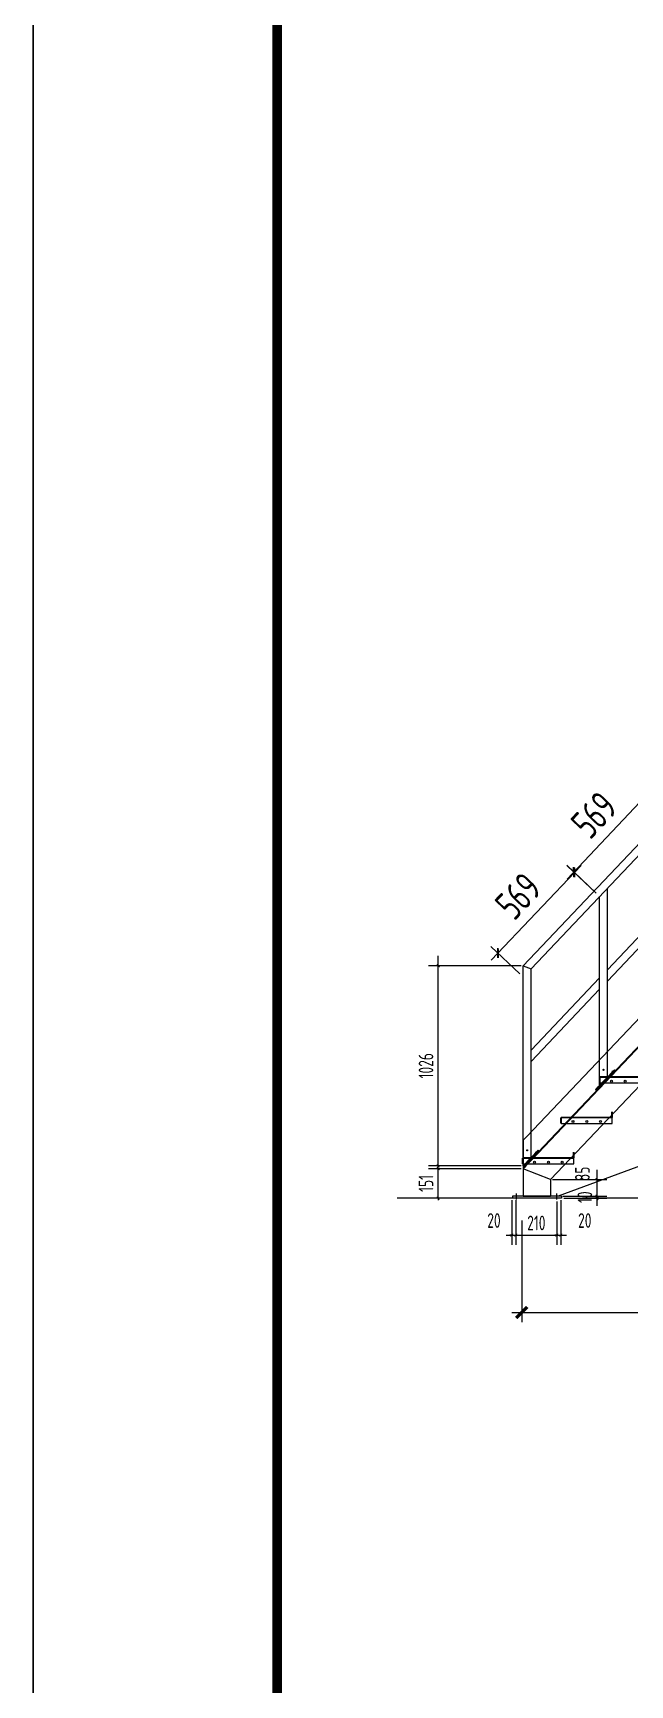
# Model space of a CAD drawing. Extents: x 498328 to 716449, y -893371 to -467753.
# Drawn here: x 526627 to 532740, y -876443 to -859516 of the extents above; entities that cross this region are included whole.
import ezdxf

# ---------------------------------------------------------------- set-up
doc = ezdxf.new("R2010")
doc.units = 0
doc.header["$LTSCALE"] = 1000
doc.header["$PDMODE"] = 35
doc.header["$PDSIZE"] = 20
doc.linetypes.add('CENTER', pattern=[2, 1.25, -0.25, 0.25, -0.25])
doc.linetypes.add('CENTER2', pattern=[28.575, 19.05, -3.175, 3.175, -3.175])
doc.layers.get('0').update_dxf_attribs({"linetype": 'CONTINUOUS'})
doc.layers.get('Defpoints').update_dxf_attribs({"linetype": 'CONTINUOUS'})
for name, color, linetype in [('01', 7, 'CONTINUOUS'), ('1轮廓实线层', 7, 'CONTINUOUS'), ('AXIS', 251, 'CENTER'), ('DIM', 3, 'CONTINUOUS'), ('PUB_TITLE', 4, 'CONTINUOUS'), ('焊缝', 1, 'CONTINUOUS'), ('设备基础', 2, 'CONTINUOUS')]:
    doc.layers.add(name, color=color, linetype=linetype)
doc.layers.add('yichutu', color=7, linetype='CONTINUOUS', true_color=0xffffff, plot=False)
doc.styles.add('TSSD_DIMENSION', font='Tssdeng.shx', dxfattribs={"width": 0.7, "bigfont": 'hztxt.shx'})
doc.dimstyles.new('TSSD_50_100', dxfattribs={"dimtxt": 300, "dimasz": 80, "dimexe": 100, "dimexo": 250, "dimgap": 100, "dimtad": 1, "dimdec": 0, "dimlfac": 0.5, "dimzin": 0, "dimdsep": 46, "dimtxsty": 'TSSD_DIMENSION', "dimblk": 'ARCHTICK', "dimcen": 0, "dimdle": 100, "dimclrt": 7, "dimadec": 0, "dimazin": 0, "dimtfac": 1, "dimtdec": 0, "dimtix": 1, "dimtmove": 2, "dimatfit": 3, "dimldrblk": 'ARCHTICK', "dimfxl": 0, "dimtolj": 1, "dimtzin": 0, "dimarcsym": 0})

# ---------------------------------------------------------------- blocks, each defined once
blk = doc.blocks.new('_ARCHTICK')
at = {"color": 0, "const_width": 0.4}
blk.add_lwpolyline([(-0.71, -0.71), (0.71, 0.71)], dxfattribs=at)
blk = doc.blocks.new('*D540')
at = {"layer": 'Defpoints', "color": 0, "transparency": 16777216}
for p in [(539596, -871375), (531631, -871435), (539596, -872626)]:
    blk.add_point(p, dxfattribs=at)
at = {"layer": 'DIM', "color": 0, "lineweight": -2, "transparency": 16777216}
for p, q in [((531631, -871685), (531631, -872726)), ((539596, -871625), (539596, -872726)), ((531531, -872626), (539696, -872626))]:
    blk.add_line(p, q, dxfattribs=at)
at = {"layer": 'DIM', "color": 0, "lineweight": -2, "transparency": 16777216, "xscale": 80, "yscale": 80, "zscale": 80, "rotation": 180}
blk.add_blockref('_ARCHTICK', (531631, -872626), dxfattribs=at)
at = {"layer": 'DIM', "color": 0, "lineweight": -2, "transparency": 16777216, "xscale": 80, "yscale": 80, "zscale": 80}
blk.add_blockref('_ARCHTICK', (539596, -872626), dxfattribs=at)
at = {"layer": 'DIM', "color": 7, "transparency": 16777216, "insert": (535614, -872376), "char_height": 300, "attachment_point": 5, "style": 'TSSD_DIMENSION'}
blk.add_mtext('\\A1;3982', dxfattribs=at)
blk = doc.blocks.new('*D542')
at = {"layer": 'Defpoints', "color": 0, "transparency": 16777216}
for p in [(530776, -871153), (531647, -871153), (531637, -871455)]:
    blk.add_point(p, dxfattribs=at)
at = {"layer": 'DIM', "color": 0, "lineweight": -2, "transparency": 16777216}
for p, q in [((531627, -871153), (530676, -871153)), ((530776, -871153), (530776, -871133)), ((530776, -871455), (530776, -871153)), ((531617, -871455), (530676, -871455)), ((530776, -871455), (530776, -871475))]:
    blk.add_line(p, q, dxfattribs=at)
at = {"layer": 'DIM', "color": 0, "lineweight": -2, "transparency": 16777216, "xscale": 20, "yscale": 20, "zscale": 20}
for p, rotation in [((530776, -871153), 270), ((530776, -871455), 90)]:
    blk.add_blockref('_ARCHTICK', p, dxfattribs=dict(at, rotation=rotation))
at = {"layer": 'DIM', "color": 7, "transparency": 16777216, "insert": (530651, -871304), "char_height": 150, "attachment_point": 5, "rotation": 90, "style": 'TSSD_DIMENSION'}
blk.add_mtext('\\A1;151', dxfattribs=at)
blk = doc.blocks.new('*D543')
at = {"layer": 'Defpoints', "color": 0, "transparency": 16777216}
for p in [(532947, -867287), (533211, -867537), (532429, -868363)]:
    blk.add_point(p, dxfattribs=at)
at = {"layer": 'DIM', "color": 0, "lineweight": -2, "transparency": 16777216}
for p, q in [((532096, -868185), (533015, -867214)), ((533175, -867503), (532874, -867218)), ((532393, -868329), (532092, -868044))]:
    blk.add_line(p, q, dxfattribs=at)
at = {"layer": 'DIM', "color": 0, "lineweight": -2, "transparency": 16777216, "xscale": 50, "yscale": 50, "zscale": 50}
for p, rotation in [((532947, -867287), 46.56131384240513), ((532165, -868113), 226.5613138424051)]:
    blk.add_blockref('_ARCHTICK', p, dxfattribs=dict(at, rotation=rotation))
at = {"layer": 'DIM', "color": 7, "transparency": 16777216, "insert": (532374, -867528), "char_height": 300, "attachment_point": 5, "rotation": 46.5613, "style": 'TSSD_DIMENSION'}
blk.add_mtext('\\A1;569', dxfattribs=at)
blk = doc.blocks.new('*D552')
at = {"layer": 'Defpoints', "color": 0, "transparency": 16777216}
for p in [(532429, -868363), (531388, -868943), (531647, -869189)]:
    blk.add_point(p, dxfattribs=at)
at = {"layer": 'DIM', "color": 0, "lineweight": -2, "transparency": 16777216}
for p, q in [((532239, -868045), (531319, -869016)), ((532393, -868329), (532097, -868049)), ((531611, -869155), (531315, -868875))]:
    blk.add_line(p, q, dxfattribs=at)
at = {"layer": 'DIM', "color": 0, "lineweight": -2, "transparency": 16777216, "xscale": 50, "yscale": 50, "zscale": 50}
for p, rotation in [((532170, -868118), 46.56131384240471), ((531388, -868943), 226.5613138424046)]:
    blk.add_blockref('_ARCHTICK', p, dxfattribs=dict(at, rotation=rotation))
at = {"layer": 'DIM', "color": 7, "transparency": 16777216, "insert": (531597, -868359), "char_height": 300, "attachment_point": 5, "rotation": 46.5613, "style": 'TSSD_DIMENSION'}
blk.add_mtext('\\A1;569', dxfattribs=at)
blk = doc.blocks.new('*D553')
at = {"layer": 'Defpoints', "color": 0, "transparency": 16777216}
for p in [(530776, -869073), (531647, -869073), (531647, -871124)]:
    blk.add_point(p, dxfattribs=at)
at = {"layer": 'DIM', "color": 0, "lineweight": -2, "transparency": 16777216}
for p, q in [((530776, -871224), (530776, -868973)), ((531627, -869073), (530676, -869073)), ((531627, -871124), (530676, -871124))]:
    blk.add_line(p, q, dxfattribs=at)
at = {"layer": 'DIM', "color": 0, "lineweight": -2, "transparency": 16777216, "xscale": 20, "yscale": 20, "zscale": 20}
for p, rotation in [((530776, -869073), 90), ((530776, -871124), 270)]:
    blk.add_blockref('_ARCHTICK', p, dxfattribs=dict(at, rotation=rotation))
at = {"layer": 'DIM', "color": 7, "transparency": 16777216, "insert": (530651, -870098), "char_height": 150, "attachment_point": 5, "rotation": 90, "style": 'TSSD_DIMENSION'}
blk.add_mtext('\\A1;1026', dxfattribs=at)
blk = doc.blocks.new('*D583')
at = {"layer": 'Defpoints', "color": 0, "transparency": 16777216}
for p in [(531531, -871455), (531571, -871455), (531571, -871834)]:
    blk.add_point(p, dxfattribs=at)
at = {"layer": 'DIM', "color": 0, "lineweight": -2, "transparency": 16777216}
for p, q in [((531531, -871475), (531531, -871934)), ((531571, -871475), (531571, -871934)), ((531531, -871834), (531511, -871834)), ((531531, -871834), (531571, -871834)), ((531571, -871834), (531591, -871834))]:
    blk.add_line(p, q, dxfattribs=at)
at = {"layer": 'DIM', "color": 0, "lineweight": -2, "transparency": 16777216, "xscale": 20, "yscale": 20, "zscale": 20}
blk.add_blockref('_ARCHTICK', (531531, -871834), dxfattribs=at)
at = {"layer": 'DIM', "color": 0, "lineweight": -2, "transparency": 16777216, "xscale": 20, "yscale": 20, "zscale": 20, "rotation": 180}
blk.add_blockref('_ARCHTICK', (531571, -871834), dxfattribs=at)
at = {"layer": 'DIM', "color": 7, "transparency": 16777216, "insert": (531347, -871684), "char_height": 150, "attachment_point": 5, "style": 'TSSD_DIMENSION'}
blk.add_mtext('\\A1;20', dxfattribs=at)
blk = doc.blocks.new('*D584')
at = {"layer": 'Defpoints', "color": 0, "transparency": 16777216}
for p in [(531571, -871455), (531991, -871470), (531991, -871834)]:
    blk.add_point(p, dxfattribs=at)
at = {"layer": 'DIM', "color": 0, "lineweight": -2, "transparency": 16777216}
for p, q in [((531571, -871475), (531571, -871934)), ((531991, -871490), (531991, -871934)), ((531471, -871834), (532091, -871834))]:
    blk.add_line(p, q, dxfattribs=at)
at = {"layer": 'DIM', "color": 0, "lineweight": -2, "transparency": 16777216, "xscale": 20, "yscale": 20, "zscale": 20, "rotation": 180}
blk.add_blockref('_ARCHTICK', (531571, -871834), dxfattribs=at)
at = {"layer": 'DIM', "color": 0, "lineweight": -2, "transparency": 16777216, "xscale": 20, "yscale": 20, "zscale": 20}
blk.add_blockref('_ARCHTICK', (531991, -871834), dxfattribs=at)
at = {"layer": 'DIM', "color": 7, "transparency": 16777216, "insert": (531781, -871709), "char_height": 150, "attachment_point": 5, "style": 'TSSD_DIMENSION'}
blk.add_mtext('\\A1;210', dxfattribs=at)
blk = doc.blocks.new('*D585')
at = {"layer": 'Defpoints', "color": 0, "transparency": 16777216}
for p in [(531991, -871470), (532031, -871455), (532031, -871834)]:
    blk.add_point(p, dxfattribs=at)
at = {"layer": 'DIM', "color": 0, "lineweight": -2, "transparency": 16777216}
for p, q in [((531991, -871490), (531991, -871934)), ((532031, -871475), (532031, -871934)), ((531991, -871834), (531971, -871834)), ((531991, -871834), (532031, -871834)), ((532031, -871834), (532051, -871834))]:
    blk.add_line(p, q, dxfattribs=at)
at = {"layer": 'DIM', "color": 0, "lineweight": -2, "transparency": 16777216, "xscale": 20, "yscale": 20, "zscale": 20}
blk.add_blockref('_ARCHTICK', (531991, -871834), dxfattribs=at)
at = {"layer": 'DIM', "color": 0, "lineweight": -2, "transparency": 16777216, "xscale": 20, "yscale": 20, "zscale": 20, "rotation": 180}
blk.add_blockref('_ARCHTICK', (532031, -871834), dxfattribs=at)
at = {"layer": 'DIM', "color": 7, "transparency": 16777216, "insert": (532277, -871684), "char_height": 150, "attachment_point": 5, "style": 'TSSD_DIMENSION'}
blk.add_mtext('\\A1;20', dxfattribs=at)
blk = doc.blocks.new('*D586')
at = {"layer": 'Defpoints', "color": 0, "transparency": 16777216}
for p in [(532041, -871435), (532041, -871455), (532403, -871435)]:
    blk.add_point(p, dxfattribs=at)
at = {"layer": 'DIM', "color": 0, "lineweight": -2, "transparency": 16777216}
for p, q in [((532403, -871435), (532403, -871415)), ((532061, -871435), (532503, -871435)), ((532061, -871455), (532503, -871455)), ((532403, -871455), (532403, -871435)), ((532403, -871455), (532403, -871475))]:
    blk.add_line(p, q, dxfattribs=at)
at = {"layer": 'DIM', "color": 0, "lineweight": -2, "transparency": 16777216, "xscale": 20, "yscale": 20, "zscale": 20}
for p, rotation in [((532403, -871435), 270), ((532403, -871455), 90)]:
    blk.add_blockref('_ARCHTICK', p, dxfattribs=dict(at, rotation=rotation))
at = {"layer": 'DIM', "color": 7, "transparency": 16777216, "insert": (532278, -871445), "char_height": 150, "attachment_point": 5, "rotation": 90, "style": 'TSSD_DIMENSION'}
blk.add_mtext('\\A1;10', dxfattribs=at)
blk = doc.blocks.new('yct-841-594-84100-59400-100-1000.0')
at = {"layer": 'yichutu', "color": 7, "true_color": 0xffffff}
blk.add_lwpolyline([(0, 0), (0, 59400), (84100, 59400), (84100, 0)], close=True, dxfattribs=at)
blk = doc.blocks.new('*D636')
at = {"layer": 'Defpoints', "color": 0, "transparency": 16777216}
for p in [(531927, -871265), (532403, -871265), (532031, -871435)]:
    blk.add_point(p, dxfattribs=at)
at = {"layer": 'DIM', "color": 0, "lineweight": -2, "transparency": 16777216}
for p, q in [((532403, -871535), (532403, -871165)), ((531947, -871265), (532503, -871265)), ((532051, -871435), (532503, -871435))]:
    blk.add_line(p, q, dxfattribs=at)
at = {"layer": 'DIM', "color": 0, "lineweight": -2, "transparency": 16777216, "xscale": 20, "yscale": 20, "zscale": 20}
for p, rotation in [((532403, -871265), 90), ((532403, -871435), 270)]:
    blk.add_blockref('_ARCHTICK', p, dxfattribs=dict(at, rotation=rotation))
at = {"layer": 'DIM', "color": 7, "transparency": 16777216, "insert": (532253, -871206), "char_height": 150, "attachment_point": 5, "rotation": 90, "style": 'TSSD_DIMENSION'}
blk.add_mtext('\\A1;85', dxfattribs=at)

msp = doc.modelspace()

# ---------------------------------------------------------------- linework, layer by layer
at = {"layer": '01', "color": 8, "lineweight": 9}
msp.add_line((532873.5, -871112.1), (532006.1, -871435.4), dxfattribs=at)
at = {"layer": '1轮廓实线层', "color": 8, "linetype": 'CENTER2', "lineweight": 20, "ltscale": 0.01}
for p, q in [((532579.9, -870179.2), (532554.3, -870155)), ((532428.6, -870338.9), (532403, -870314.7)), ((531797.9, -871005), (531772.3, -870980.8)), ((531673.3, -871136.6), (531647.7, -871112.4))]:
    msp.add_line(p, q, dxfattribs=at)
at = {"layer": '1轮廓实线层', "linetype": 'CENTER2', "lineweight": 20, "ltscale": 0.01}
for p, q in [((531577, -871470.1), (531577, -871408.6)), ((531991.1, -871470.1), (531991.1, -871408.6))]:
    msp.add_line(p, q, dxfattribs=at)
at = {"layer": '1轮廓实线层', "lineweight": 9, "const_width": 20}
for points in [[(532429.6, -870213.4), (532950.2, -870213.4)], [(532429.6, -870213.4), (532429.6, -870273.4)], [(532557.2, -870628.4), (532557.2, -870568.4)], [(532034.1, -870628.4), (532557.2, -870628.4)], [(532034.1, -870628.4), (532034.1, -870688.4)], [(531641.1, -871043.4), (532164.3, -871043.4)], [(531641.1, -871043.4), (531641.1, -871103.4)], [(532164.3, -871043.4), (532164.3, -870983.4)]]:
    msp.add_lwpolyline(points, dxfattribs=at)
at = {"layer": 'AXIS', "lineweight": 20}
msp.add_line((553536.6, -871455.4), (530355.6, -871455.4), dxfattribs=at)
at = {"layer": 'PUB_TITLE'}
msp.add_lwpolyline([(526627.4, -893370.7), (610727.4, -893370.7), (610727.4, -833970.7), (526627.4, -833970.7)], close=True, dxfattribs=at)
at = {"layer": 'PUB_TITLE', "const_width": 100}
msp.add_lwpolyline([(529127.4, -892370.7), (609727.4, -892370.7), (609727.4, -834970.7), (529127.4, -834970.7)], close=True, dxfattribs=at)
at = {"layer": '焊缝', "color": 0}
for p, q in [((532429.1, -870033.5), (532429.1, -868363.1)), ((532509.1, -869949.1), (532509.1, -868278.6)), ((531647.1, -869072.6), (531727.1, -869104.4)), ((531647.1, -870859.3), (531647.1, -869072.6)), ((531727.1, -870774.8), (531727.1, -869104.4)), ((532401.5, -870356.5), (532594, -870153.2)), ((531647, -871153.3), (531902.8, -870883.1)), ((531647.1, -870862.3), (531727.1, -870777.8)), ((531647.1, -870862.3), (531647.1, -871124.1)), ((531751.1, -871043.4), (531641.1, -871043.4)), ((531647.1, -871153.2), (531647, -871435.4)), ((531647.1, -871124.1), (531647.1, -871153.2)), ((531927, -871264.9), (531927, -871435.4)), ((531647, -871435.4), (531927, -871435.4))]:
    msp.add_line(p, q, dxfattribs=at)
at = {"layer": '焊缝', "color": 8}
for p, q in [((532587.7, -870145.3), (532580.4, -870138.4)), ((532587.7, -870145.3), (532595, -870152.2)), ((532395.2, -870348.6), (532387.9, -870341.7)), ((532395.2, -870348.6), (532402.5, -870355.5)), ((531805.8, -870971.1), (531798.5, -870964.2)), ((531805.8, -870971.1), (531813, -870978))]:
    msp.add_line(p, q, dxfattribs=at)
at = {"layer": '设备基础', "color": 0}
for p, q in [((531647.1, -869072.6), (539466, -860815.4)), ((531727.1, -869104.4), (539466.7, -860931)), ((531687.1, -870820.1), (539072.4, -863020.9)), ((531673.7, -871116.4), (539213.3, -863154.2)), ((531736.9, -871058.4), (539217.7, -863158.4)), ((531927, -871264.9), (539338.1, -863438.4)), ((532509.1, -869113.8), (533211, -868372.5)), ((532509.1, -869230.2), (533211, -868488.9)), ((531727.1, -869939.6), (532429.1, -869198.3)), ((531727.1, -870056), (532429.1, -869314.7)), ((531927, -871264.9), (531647.1, -871153.2)), ((532037, -871435.4), (531537, -871435.4)), ((531537, -871435.4), (531537, -871455.4)), ((532037, -871455.4), (531537, -871455.4)), ((532037, -871435.4), (532037, -871455.4))]:
    msp.add_line(p, q, dxfattribs=at)
at = {"layer": '设备基础', "color": 8}
for p, q in [((532429.1, -870298.3), (532429.1, -870036.5)), ((532509.1, -870213.8), (532509.1, -869952.1)), ((532387.9, -870341.7), (532580.4, -870138.4)), ((532395.2, -870348.6), (532587.7, -870145.3)), ((532429.6, -870273.3), (532429.6, -870213.4)), ((532429.6, -870273.4), (532950.2, -870273.3)), ((532034.1, -870688.3), (532034.1, -870628.4)), ((532034.1, -870688.4), (532557.2, -870688.3)), ((532557.2, -870688.3), (532557.2, -870628.4)), ((531647.1, -871124.1), (531647.1, -870862.3)), ((531727.1, -871039.6), (531727.1, -870777.8)), ((531641.1, -871103.3), (531641.1, -871043.4)), ((531647.1, -871124.1), (531798.5, -870964.2)), ((531647.1, -871138.7), (531805.8, -870971.1)), ((532164.3, -871103.3), (532164.3, -871043.4)), ((531641.1, -871103.4), (532164.3, -871103.3))]:
    msp.add_line(p, q, dxfattribs=at)
for centre in [(532549.4, -870255.2), (532690.2, -870255.2), (532156.4, -870670.2), (532297.2, -870670.2), (532438, -870670.2), (531763.4, -871085.2), (531904.2, -871085.2), (532045.1, -871085.2)]:
    msp.add_circle(centre, 10, dxfattribs=at)
at = {"layer": '设备基础', "color": 0}
for centre in [(532469.1, -870139.7), (531687.1, -870965.5)]:
    msp.add_ellipse(centre, major_axis=(0, 6), ratio=0.5433917, dxfattribs=at)
at = {"layer": '设备基础', "color": 8}
msp.add_ellipse((531687.1, -870965.5), major_axis=(0, 6), ratio=0.5433917, dxfattribs=at)

# ---------------------------------------------------------------- block references
at = {"layer": 'yichutu'}
msp.add_blockref('yct-841-594-84100-59400-100-1000.0', (526627.4, -893370.7), dxfattribs=at)

# ---------------------------------------------------------------- dimensions: what is measured, and where the dimension line sits
at = {"layer": 'DIM'}
for p2, distance, picture, middle in [((533211, -867537.3), 364.2, '*D543', (532374.1, -867527.9)), ((531647.1, -869188.9), -357, '*D552', (531597.3, -868358.6))]:
    dim = msp.add_aligned_dim(p1=(532429.1, -868363.1), p2=p2, distance=distance, dimstyle='TSSD_50_100', override={"dimasz": 50, "dimexo": 50}, dxfattribs=at)
    dim.commit()
    dim.dimension.update_dxf_attribs({"geometry": picture, "text_midpoint": middle})
for base, p1, p2, picture, middle in [((530775.6, -869072.6), (531647.1, -871124.1), (531647.1, -869072.6), '*D553', (530650.6, -870098.3)), ((530775.6, -871153.4), (531636.9, -871455.4), (531646.9, -871153.4), '*D542', (530650.6, -871304.4)), ((532403.5, -871435.4), (532041.1, -871455.4), (532041.1, -871435.4), '*D586', (532278.5, -871445.4))]:
    dim = msp.add_linear_dim(base=base, p1=p1, p2=p2, angle=90, dimstyle='TSSD_50_100', override={"dimtxt": 150, "dimasz": 20, "dimexo": 20, "dimgap": 50}, dxfattribs=at)
    dim.commit()
    dim.dimension.update_dxf_attribs({"geometry": picture, "text_midpoint": middle})
dim = msp.add_linear_dim(base=(532403.5, -871264.9), p1=(532031.1, -871435.4), p2=(531927, -871264.9), angle=90, dimstyle='TSSD_50_100', override={"dimtxt": 150, "dimasz": 20, "dimexo": 20, "dimgap": 50}, dxfattribs=at)
dim.commit()
dim.dimension.update_dxf_attribs({"geometry": '*D636', "text_midpoint": (532253.5, -871205.9), "dimtype": 160})
dim = msp.add_linear_dim(base=(539596, -872625.6), p1=(531631.1, -871435.4), p2=(539596, -871375), dimstyle='TSSD_50_100', dxfattribs=at)
dim.commit()
dim.dimension.update_dxf_attribs({"geometry": '*D540', "text_midpoint": (535613.6, -872375.6)})
for base, p1, p2, picture, middle in [((531571.1, -871834.2), (531531.1, -871455.4), (531571.1, -871455.4), '*D583', (531347, -871684.2)), ((532031.1, -871834.2), (531991.1, -871470.1), (532031.1, -871455.4), '*D585', (532277, -871684.2))]:
    dim = msp.add_linear_dim(base=base, p1=p1, p2=p2, dimstyle='TSSD_50_100', override={"dimtxt": 150, "dimasz": 20, "dimexo": 20, "dimgap": 50}, dxfattribs=at)
    dim.commit()
    dim.dimension.update_dxf_attribs({"geometry": picture, "text_midpoint": middle, "dimtype": 160})
dim = msp.add_linear_dim(base=(531991.1, -871834.2), p1=(531571.1, -871455.4), p2=(531991.1, -871470.1), dimstyle='TSSD_50_100', override={"dimtxt": 150, "dimasz": 20, "dimexo": 20, "dimgap": 50}, dxfattribs=at)
dim.commit()
dim.dimension.update_dxf_attribs({"geometry": '*D584', "text_midpoint": (531781.1, -871709.2)})

doc.saveas('drawing.dxf')
